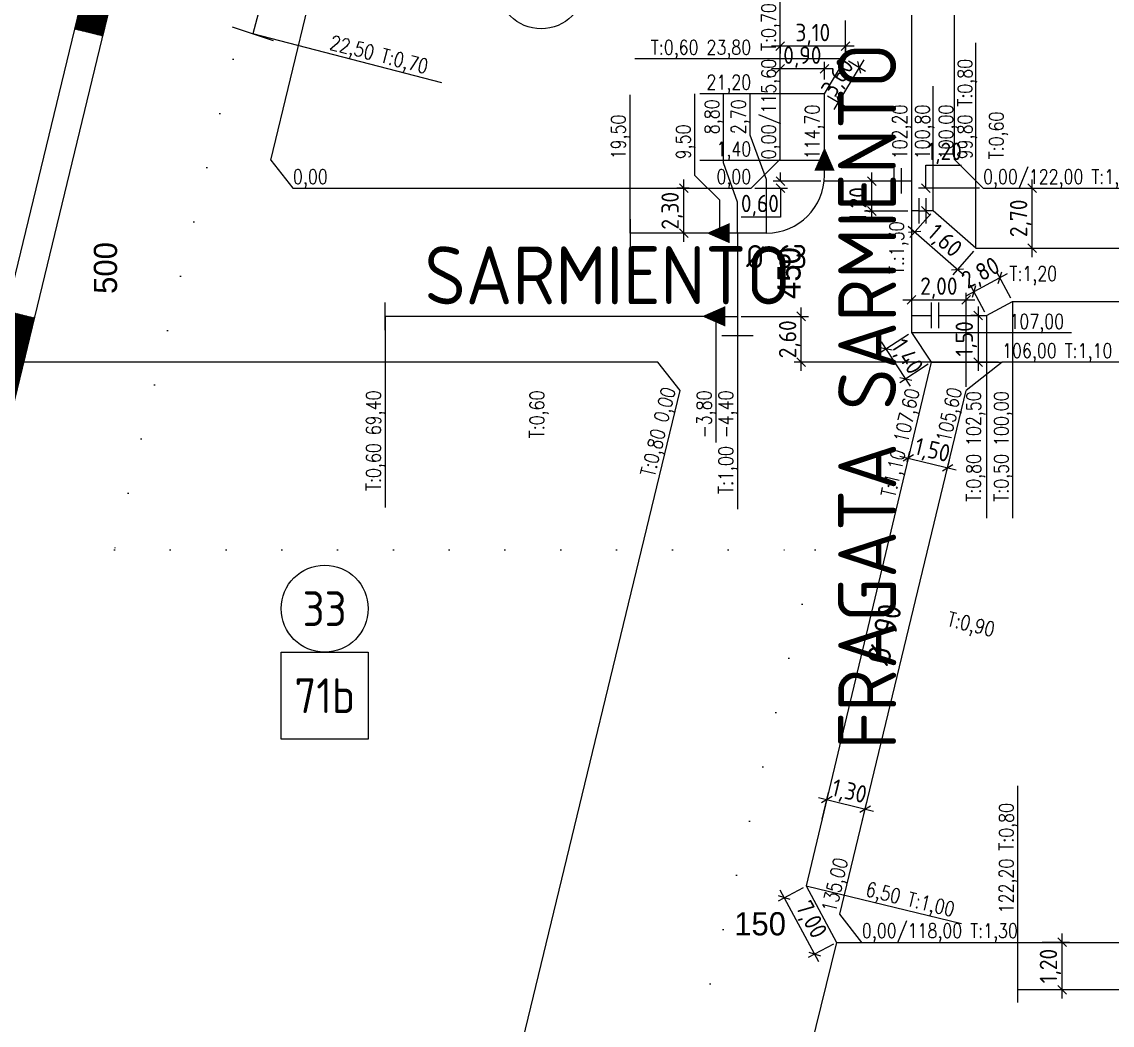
# Model space of a CAD drawing. Extents: x -48 to 13651, y -112 to 3468.
# Drawn here: x 2131.4 to 2319.5, y 1224.9 to 1397.8 of the extents above; entities that cross this region are included whole.
import ezdxf
from ezdxf.enums import TextEntityAlignment as Align

# ---------------------------------------------------------------- set-up
doc = ezdxf.new("R2010")
doc.units = 0
doc.header["$LTSCALE"] = 6
doc.header["$MEASUREMENT"] = 0
doc.linetypes.add('DOT2', pattern=[3.175, 0, -3.175])
doc.layers.get('0').update_dxf_attribs({"linetype": 'CONTINUOUS'})
doc.layers.get('DEFPOINTS').update_dxf_attribs({"linetype": 'CONTINUOUS'})
for name, color, linetype in [('50', 41, 'CONTINUOUS'), ('63', 171, 'CONTINUOUS'), ('90', 11, 'CONTINUOUS'), ('A50', 40, 'CONTINUOUS'), ('CAS', 7, 'CONTINUOUS'), ('COTA', 2, 'CONTINUOUS'), ('MANZANAS', 7, 'CONTINUOUS'), ('NUMCASA', 12, 'CONTINUOUS'), ('NUMERO-CROQUIS', 13, 'CONTINUOUS'), ('NUMERO-MANZANA', 4, 'CONTINUOUS'), ('PROGRESIVA', 60, 'CONTINUOUS'), ('RADIO', 4, 'DOT2'), ('REDUCCIONES', 13, 'CONTINUOUS'), ('TXTDIAMETRO', 7, 'CONTINUOUS')]:
    doc.layers.add(name, color=color, linetype=linetype)
doc.layers.add('ATENCION', color=7, linetype='CONTINUOUS', plot=False)
doc.styles.add('ABADIMTCONDE', font='isocp.shx')
doc.styles.add('GEOSLAB703LTBT', font='isocp.shx', dxfattribs={"width": 0.9, "height": 8})
doc.styles.add('GOTHICE', font='GOTHICE.shx', dxfattribs={"height": 0.6})
doc.styles.add('ROMANS', font='romans.shx', dxfattribs={"width": 0.8, "height": 2.5})
doc.dimstyles.new('COTA02', dxfattribs={"dimtxt": 3, "dimasz": 1.5, "dimexe": 1.25, "dimexo": 0.625, "dimgap": 0.3, "dimtad": 1, "dimtoh": 1, "dimdsep": 46, "dimlunit": 6, "dimtxsty": 'ABADIMTCONDE', "dimblk1": 'OBLIQUE', "dimblk2": 'OBLIQUE', "dimsah": 1, "dimcen": 2.5, "dimdle": 1.5, "dimclrd": 60, "dimclre": 60, "dimclrt": 256, "dimadec": 0, "dimazin": 0, "dimtfac": 1, "dimtix": 1, "dimtofl": 0, "dimtmove": 0, "dimatfit": 0, "dimldrblk": 'OBLIQUE', "dimfxl": 1, "dimtolj": 1, "dimtzin": 0, "dimarcsym": 0})

# ---------------------------------------------------------------- blocks, each defined once
blk = doc.blocks.new('_OBLIQUE')
at = {"color": 0, "linetype": 'ByBlock'}
blk.add_line((-0.5, -0.5), (0.5, 0.5), dxfattribs=at)
blk = doc.blocks.new('*D11')
at = {"layer": 'COTA', "color": 60, "lineweight": -2, "transparency": 16777216}
for p, q in [((2305.73, 1357.3), (2305.73, 1370.65)), ((2305.33, 1369.15), (2306.98, 1369.15)), ((2305.33, 1358.8), (2306.98, 1358.8))]:
    blk.add_line(p, q, dxfattribs=at)
at = {"layer": 'DEFPOINTS', "color": 0, "transparency": 16777216}
for p in [(2304.7, 1369.15), (2305.73, 1369.15), (2304.7, 1358.8)]:
    blk.add_point(p, dxfattribs=at)
at = {"layer": 'COTA', "color": 60, "lineweight": -2, "transparency": 16777216, "xscale": 1.5, "yscale": 1.5, "zscale": 1.5}
for p, rotation in [((2305.73, 1369.15), 90), ((2305.73, 1358.8), 270)]:
    blk.add_blockref('_OBLIQUE', p, dxfattribs=dict(at, rotation=rotation))
at = {"layer": 'COTA', "transparency": 16777216, "insert": (2303.71, 1363.97), "char_height": 3, "attachment_point": 5, "rotation": 90, "style": 'ABADIMTCONDE'}
blk.add_mtext('\\A1;2,70', dxfattribs=at)
blk = doc.blocks.new('*D52')
at = {"layer": 'COTA', "color": 60, "lineweight": -2, "transparency": 16777216}
for p, q in [((2288.2, 1364.76), (2284.63, 1360.67)), ((2284.32, 1362.59), (2293.95, 1354.18)), ((2295.58, 1358.33), (2292, 1354.23))]:
    blk.add_line(p, q, dxfattribs=at)
at = {"layer": 'DEFPOINTS', "color": 0, "transparency": 16777216}
for p in [(2288.61, 1365.23), (2295.99, 1358.8), (2292.82, 1355.17)]:
    blk.add_point(p, dxfattribs=at)
at = {"layer": 'COTA', "color": 60, "lineweight": -2, "transparency": 16777216, "xscale": 1.5, "yscale": 1.5, "zscale": 1.5}
for p, rotation in [((2285.45, 1361.61), 138.8753028680796), ((2292.82, 1355.17), 318.8753028680795)]:
    blk.add_blockref('_OBLIQUE', p, dxfattribs=dict(at, rotation=rotation))
at = {"layer": 'COTA', "transparency": 16777216, "insert": (2290.47, 1359.91), "char_height": 3, "attachment_point": 5, "rotation": 318.8753, "style": 'ABADIMTCONDE'}
blk.add_mtext('\\A1;1,60', dxfattribs=at)
blk = doc.blocks.new('*D73')
at = {"layer": 'COTA', "color": 60, "lineweight": -2, "transparency": 16777216}
for p, q in [((2284.36, 1343.95), (2279.49, 1340.76)), ((2284.74, 1335.04), (2279.72, 1342.7)), ((2287.74, 1338.8), (2282.87, 1335.61))]:
    blk.add_line(p, q, dxfattribs=at)
at = {"layer": 'DEFPOINTS', "color": 0, "transparency": 16777216}
for p in [(2284.88, 1344.29), (2280.54, 1341.44), (2288.26, 1339.15)]:
    blk.add_point(p, dxfattribs=at)
at = {"layer": 'COTA', "color": 60, "lineweight": -2, "transparency": 16777216, "xscale": 1.5, "yscale": 1.5, "zscale": 1.5}
for p, rotation in [((2280.54, 1341.44), 123.2601615453468), ((2283.91, 1336.3), 303.2601615453468)]:
    blk.add_blockref('_OBLIQUE', p, dxfattribs=dict(at, rotation=rotation))
at = {"layer": 'COTA', "transparency": 16777216, "insert": (2283.92, 1339.98), "char_height": 3, "attachment_point": 5, "rotation": 303.2602, "style": 'ABADIMTCONDE'}
blk.add_mtext('\\A1;1,40', dxfattribs=at)
blk = doc.blocks.new('*D74')
at = {"layer": 'COTA', "color": 60, "lineweight": -2, "transparency": 16777216}
for p, q in [((2266.18, 1248.57), (2261.86, 1246.24)), ((2268.9, 1235.8), (2262.25, 1248.16)), ((2271.41, 1238.85), (2267.09, 1236.53))]:
    blk.add_line(p, q, dxfattribs=at)
at = {"layer": 'DEFPOINTS', "color": 0, "transparency": 16777216}
for p in [(2266.73, 1248.86), (2262.96, 1246.83), (2271.96, 1239.15)]:
    blk.add_point(p, dxfattribs=at)
at = {"layer": 'COTA', "color": 60, "lineweight": -2, "transparency": 16777216, "xscale": 1.5, "yscale": 1.5, "zscale": 1.5}
for p, rotation in [((2262.96, 1246.83), 118.2728996051472), ((2268.19, 1237.12), 298.2728996051472)]:
    blk.add_blockref('_OBLIQUE', p, dxfattribs=dict(at, rotation=rotation))
at = {"layer": 'COTA', "transparency": 16777216, "insert": (2267.36, 1242.94), "char_height": 3, "attachment_point": 5, "rotation": 298.2729, "style": 'ABADIMTCONDE'}
blk.add_mtext('\\A1;7,00', dxfattribs=at)
blk = doc.blocks.new('*D76')
at = {"layer": 'COTA', "color": 60, "lineweight": -2, "transparency": 16777216}
for p, q in [((2310.88, 1229.46), (2310.88, 1240.65)), ((2307.43, 1239.15), (2312.13, 1239.15)), ((2313.69, 1230.96), (2309.63, 1230.96))]:
    blk.add_line(p, q, dxfattribs=at)
at = {"layer": 'DEFPOINTS', "color": 0, "transparency": 16777216}
for p in [(2306.8, 1239.15), (2310.88, 1239.15), (2314.32, 1230.96)]:
    blk.add_point(p, dxfattribs=at)
at = {"layer": 'COTA', "color": 60, "lineweight": -2, "transparency": 16777216, "xscale": 1.5, "yscale": 1.5, "zscale": 1.5}
for p, rotation in [((2310.88, 1239.15), 90), ((2310.88, 1230.96), 270)]:
    blk.add_blockref('_OBLIQUE', p, dxfattribs=dict(at, rotation=rotation))
at = {"layer": 'COTA', "transparency": 16777216, "insert": (2308.86, 1235.05), "char_height": 3, "attachment_point": 5, "rotation": 90, "style": 'ABADIMTCONDE'}
blk.add_mtext('\\A1;1,20', dxfattribs=at)
blk = doc.blocks.new('*D78')
at = {"layer": 'COTA', "color": 60, "lineweight": -2, "transparency": 16777216}
for p, q in [((2294.34, 1334.91), (2294.34, 1351.15)), ((2283.38, 1349.9), (2295.84, 1349.9)), ((2284.88, 1349.44), (2284.88, 1348.65))]:
    blk.add_line(p, q, dxfattribs=at)
at = {"layer": 'DEFPOINTS', "color": 0, "transparency": 16777216}
for p in [(2284.88, 1350.06), (2294.34, 1349.9), (2294.34, 1334.29)]:
    blk.add_point(p, dxfattribs=at)
at = {"layer": 'COTA', "color": 60, "lineweight": -2, "transparency": 16777216, "xscale": 1.5, "yscale": 1.5, "zscale": 1.5, "rotation": 180}
blk.add_blockref('_OBLIQUE', (2284.88, 1349.9), dxfattribs=at)
at = {"layer": 'COTA', "color": 60, "lineweight": -2, "transparency": 16777216, "xscale": 1.5, "yscale": 1.5, "zscale": 1.5}
blk.add_blockref('_OBLIQUE', (2294.34, 1349.9), dxfattribs=at)
at = {"layer": 'COTA', "transparency": 16777216, "insert": (2289.61, 1351.93), "char_height": 3, "attachment_point": 5, "style": 'ABADIMTCONDE'}
blk.add_mtext('\\A1;2,00', dxfattribs=at)
blk = doc.blocks.new('*D89')
at = {"layer": 'COTA', "color": 60, "lineweight": -2, "transparency": 16777216}
for p, q in [((2282.87, 1322.99), (2292.58, 1320.63)), ((2284.17, 1322), (2284.62, 1323.85)), ((2290.97, 1320.36), (2291.42, 1322.2))]:
    blk.add_line(p, q, dxfattribs=at)
at = {"layer": 'DEFPOINTS', "color": 0, "transparency": 16777216}
for p in [(2284.03, 1321.4), (2291.13, 1320.99), (2290.83, 1319.75)]:
    blk.add_point(p, dxfattribs=at)
at = {"layer": 'COTA', "color": 60, "lineweight": -2, "transparency": 16777216, "xscale": 1.5, "yscale": 1.5, "zscale": 1.5}
for p, rotation in [((2284.33, 1322.63), 166.3952946753062), ((2291.13, 1320.99), 346.3952946753063)]:
    blk.add_blockref('_OBLIQUE', p, dxfattribs=dict(at, rotation=rotation))
at = {"layer": 'COTA', "transparency": 16777216, "insert": (2288.43, 1323.72), "char_height": 3, "attachment_point": 5, "rotation": 346.3953, "style": 'ABADIMTCONDE'}
blk.add_mtext('\\A1;1,50', dxfattribs=at)
blk = doc.blocks.new('*D91')
at = {"layer": 'COTA', "color": 60, "lineweight": -2, "transparency": 16777216}
for p, q in [((2269.48, 1260.37), (2270.59, 1264.95)), ((2268.84, 1264.09), (2278.35, 1261.78)), ((2276.07, 1258.77), (2277.18, 1263.35))]:
    blk.add_line(p, q, dxfattribs=at)
at = {"layer": 'DEFPOINTS', "color": 0, "transparency": 16777216}
for p in [(2276.89, 1262.14), (2269.33, 1259.76), (2275.93, 1258.17)]:
    blk.add_point(p, dxfattribs=at)
at = {"layer": 'COTA', "color": 60, "lineweight": -2, "transparency": 16777216, "xscale": 1.5, "yscale": 1.5, "zscale": 1.5}
for p, rotation in [((2270.29, 1263.73), 166.3978092731938), ((2276.89, 1262.14), 346.3978092731938)]:
    blk.add_blockref('_OBLIQUE', p, dxfattribs=dict(at, rotation=rotation))
at = {"layer": 'COTA', "transparency": 16777216, "insert": (2274.1, 1264.9), "char_height": 3, "attachment_point": 5, "rotation": 346.3978, "style": 'ABADIMTCONDE'}
blk.add_mtext('\\A1;1,30', dxfattribs=at)
blk = doc.blocks.new('*D98')
at = {"layer": 'COTA', "color": 60, "lineweight": -2, "transparency": 16777216}
for p, q in [((2296.37, 1348.74), (2296.37, 1337.65)), ((2295.91, 1347.24), (2295.12, 1347.24)), ((2299.89, 1339.15), (2295.12, 1339.15))]:
    blk.add_line(p, q, dxfattribs=at)
at = {"layer": 'DEFPOINTS', "color": 0, "transparency": 16777216}
for p in [(2296.53, 1347.24), (2296.37, 1339.15), (2300.52, 1339.15)]:
    blk.add_point(p, dxfattribs=at)
at = {"layer": 'COTA', "color": 60, "lineweight": -2, "transparency": 16777216, "xscale": 1.5, "yscale": 1.5, "zscale": 1.5}
for p, rotation in [((2296.37, 1347.24), 90), ((2296.37, 1339.15), 270)]:
    blk.add_blockref('_OBLIQUE', p, dxfattribs=dict(at, rotation=rotation))
at = {"layer": 'COTA', "transparency": 16777216, "insert": (2294.34, 1343.19), "char_height": 3, "attachment_point": 5, "rotation": 90, "style": 'ABADIMTCONDE'}
blk.add_mtext('\\A1;1,50', dxfattribs=at)
blk = doc.blocks.new('*D99')
at = {"layer": 'COTA', "color": 60, "lineweight": -2, "transparency": 16777216}
for p, q in [((2294.33, 1350.62), (2301.46, 1354.43)), ((2302.02, 1350.19), (2299.55, 1354.82)), ((2297.54, 1347.79), (2295.06, 1352.43))]:
    blk.add_line(p, q, dxfattribs=at)
at = {"layer": 'DEFPOINTS', "color": 0, "transparency": 16777216}
for p in [(2300.14, 1353.72), (2302.32, 1349.64), (2297.83, 1347.24)]:
    blk.add_point(p, dxfattribs=at)
at = {"layer": 'COTA', "color": 60, "lineweight": -2, "transparency": 16777216, "xscale": 1.5, "yscale": 1.5, "zscale": 1.5}
for p, rotation in [((2300.14, 1353.72), 28.09378084901446), ((2295.65, 1351.33), 208.0937808490145)]:
    blk.add_blockref('_OBLIQUE', p, dxfattribs=dict(at, rotation=rotation))
at = {"layer": 'COTA', "transparency": 16777216, "insert": (2296.94, 1354.31), "char_height": 3, "attachment_point": 5, "rotation": 28.0938, "style": 'ABADIMTCONDE'}
blk.add_mtext('\\A1;2,80', dxfattribs=at)
blk = doc.blocks.new('*D144')
at = {"layer": 'COTA', "color": 60, "lineweight": -2, "transparency": 16777216}
for p, q in [((2262.23, 1387.93), (2262.23, 1390.97)), ((2269.88, 1387.93), (2269.88, 1390.97)), ((2271.38, 1389.72), (2260.73, 1389.72))]:
    blk.add_line(p, q, dxfattribs=at)
at = {"layer": 'DEFPOINTS', "color": 0, "transparency": 16777216}
for p in [(2262.23, 1389.72), (2262.23, 1387.3), (2269.88, 1387.3)]:
    blk.add_point(p, dxfattribs=at)
at = {"layer": 'COTA', "color": 60, "lineweight": -2, "transparency": 16777216, "xscale": 1.5, "yscale": 1.5, "zscale": 1.5, "rotation": 180}
blk.add_blockref('_OBLIQUE', (2262.23, 1389.72), dxfattribs=at)
at = {"layer": 'COTA', "color": 60, "lineweight": -2, "transparency": 16777216, "xscale": 1.5, "yscale": 1.5, "zscale": 1.5}
blk.add_blockref('_OBLIQUE', (2269.88, 1389.72), dxfattribs=at)
at = {"layer": 'COTA', "transparency": 16777216, "insert": (2266.06, 1391.75), "char_height": 3, "attachment_point": 5, "style": 'ABADIMTCONDE'}
blk.add_mtext('\\A1;0,90', dxfattribs=at)
blk = doc.blocks.new('*D145')
at = {"layer": 'COTA', "color": 60, "lineweight": -2, "transparency": 16777216}
for p, q in [((2274.99, 1393.63), (2260.73, 1393.63)), ((2262.23, 1393.63), (2262.23, 1392.38)), ((2273.49, 1393.63), (2273.49, 1392.38))]:
    blk.add_line(p, q, dxfattribs=at)
at = {"layer": 'DEFPOINTS', "color": 0, "transparency": 16777216}
for p in [(2262.23, 1394.25), (2273.49, 1394.25), (2262.23, 1393.63)]:
    blk.add_point(p, dxfattribs=at)
at = {"layer": 'COTA', "color": 60, "lineweight": -2, "transparency": 16777216, "xscale": 1.5, "yscale": 1.5, "zscale": 1.5, "rotation": 180}
blk.add_blockref('_OBLIQUE', (2262.23, 1393.63), dxfattribs=at)
at = {"layer": 'COTA', "color": 60, "lineweight": -2, "transparency": 16777216, "xscale": 1.5, "yscale": 1.5, "zscale": 1.5}
blk.add_blockref('_OBLIQUE', (2273.49, 1393.63), dxfattribs=at)
at = {"layer": 'COTA', "transparency": 16777216, "insert": (2267.86, 1395.65), "char_height": 3, "attachment_point": 5, "style": 'ABADIMTCONDE'}
blk.add_mtext('\\A1;3,10', dxfattribs=at)
blk = doc.blocks.new('*D150')
at = {"layer": 'COTA', "color": 60, "lineweight": -2, "transparency": 16777216}
for p, q in [((2276.66, 1391.28), (2271.51, 1382.71)), ((2274.02, 1391.12), (2276.96, 1389.35)), ((2270.42, 1385.11), (2273.35, 1383.35))]:
    blk.add_line(p, q, dxfattribs=at)
at = {"layer": 'DEFPOINTS', "color": 0, "transparency": 16777216}
for p in [(2273.49, 1391.44), (2269.88, 1385.44), (2272.28, 1383.99)]:
    blk.add_point(p, dxfattribs=at)
at = {"layer": 'COTA', "color": 60, "lineweight": -2, "transparency": 16777216, "xscale": 1.5, "yscale": 1.5, "zscale": 1.5}
for p, rotation in [((2275.89, 1390), 58.9964945644621), ((2272.28, 1383.99), 238.9964945644621)]:
    blk.add_blockref('_OBLIQUE', p, dxfattribs=dict(at, rotation=rotation))
at = {"layer": 'COTA', "transparency": 16777216, "insert": (2272.39, 1388.11), "char_height": 3, "attachment_point": 5, "rotation": 58.9965, "style": 'ABADIMTCONDE'}
blk.add_mtext('\\A1;3,60', dxfattribs=at)
blk = doc.blocks.new('*D151')
at = {"layer": 'COTA', "color": 60, "lineweight": -2, "transparency": 16777216}
for p, q in [((2245.63, 1359.91), (2245.63, 1370.65)), ((2246.53, 1369.15), (2244.38, 1369.15)), ((2246.53, 1361.41), (2244.38, 1361.41))]:
    blk.add_line(p, q, dxfattribs=at)
at = {"layer": 'DEFPOINTS', "color": 0, "transparency": 16777216}
for p in [(2245.63, 1369.15), (2247.16, 1369.15), (2247.16, 1361.41)]:
    blk.add_point(p, dxfattribs=at)
at = {"layer": 'COTA', "color": 60, "lineweight": -2, "transparency": 16777216, "xscale": 1.5, "yscale": 1.5, "zscale": 1.5}
for p, rotation in [((2245.63, 1369.15), 90), ((2245.63, 1361.41), 270)]:
    blk.add_blockref('_OBLIQUE', p, dxfattribs=dict(at, rotation=rotation))
at = {"layer": 'COTA', "transparency": 16777216, "insert": (2243.6, 1365.27), "char_height": 3, "attachment_point": 5, "rotation": 90, "style": 'ABADIMTCONDE'}
blk.add_mtext('\\A1;2,30', dxfattribs=at)
blk = doc.blocks.new('*D1058')
at = {"layer": 'COTA', "color": 60, "lineweight": -2, "transparency": 16777216}
for p, q in [((2287.37, 1369.15), (2287.37, 1373.15)), ((2287.37, 1373.15), (2293.52, 1373.15)), ((2296.61, 1369.15), (2286.12, 1369.15)), ((2287.38, 1365.23), (2286.12, 1365.23)), ((2287.37, 1365.23), (2287.37, 1363.73))]:
    blk.add_line(p, q, dxfattribs=at)
at = {"layer": 'DEFPOINTS', "color": 0, "transparency": 16777216}
for p in [(2297.23, 1369.15), (2287.37, 1365.23), (2288, 1365.23)]:
    blk.add_point(p, dxfattribs=at)
at = {"layer": 'COTA', "color": 60, "lineweight": -2, "transparency": 16777216, "xscale": 1.5, "yscale": 1.5, "zscale": 1.5}
for p, rotation in [((2287.37, 1369.15), 270), ((2287.37, 1365.23), 90)]:
    blk.add_blockref('_OBLIQUE', p, dxfattribs=dict(at, rotation=rotation))
at = {"layer": 'COTA', "transparency": 16777216, "insert": (2290.6, 1375.17), "char_height": 3, "attachment_point": 5, "style": 'ABADIMTCONDE'}
blk.add_mtext('\\A1;1,20', dxfattribs=at)
blk = doc.blocks.new('*D1060')
at = {"layer": 'COTA', "color": 60, "lineweight": -2, "transparency": 16777216}
for p, q in [((2278.02, 1363.73), (2278.02, 1371.87)), ((2284.26, 1370.37), (2276.77, 1370.37)), ((2284.26, 1365.23), (2276.77, 1365.23))]:
    blk.add_line(p, q, dxfattribs=at)
at = {"layer": 'DEFPOINTS', "color": 0, "transparency": 16777216}
for p in [(2278.02, 1370.37), (2284.88, 1370.37), (2284.88, 1365.23)]:
    blk.add_point(p, dxfattribs=at)
at = {"layer": 'COTA', "color": 60, "lineweight": -2, "transparency": 16777216, "xscale": 1.5, "yscale": 1.5, "zscale": 1.5}
for p, rotation in [((2278.02, 1370.37), 90), ((2278.02, 1365.23), 270)]:
    blk.add_blockref('_OBLIQUE', p, dxfattribs=dict(at, rotation=rotation))
at = {"layer": 'COTA', "transparency": 16777216, "insert": (2275.99, 1366.38), "char_height": 3, "attachment_point": 5, "rotation": 90, "style": 'ABADIMTCONDE'}
blk.add_mtext('\\A1;1,20', dxfattribs=at)
blk = doc.blocks.new('*D1061')
at = {"layer": 'COTA', "color": 60, "lineweight": -2, "transparency": 16777216}
for p, q in [((2262.27, 1370.37), (2262.27, 1371.87)), ((2269.26, 1370.37), (2261.02, 1370.37)), ((2257.86, 1369.15), (2263.52, 1369.15)), ((2262.27, 1369.15), (2262.27, 1364.16)), ((2262.27, 1364.16), (2255.51, 1364.16))]:
    blk.add_line(p, q, dxfattribs=at)
at = {"layer": 'DEFPOINTS', "color": 0, "transparency": 16777216}
for p in [(2269.88, 1370.37), (2257.23, 1369.15), (2262.27, 1369.15)]:
    blk.add_point(p, dxfattribs=at)
at = {"layer": 'COTA', "color": 60, "lineweight": -2, "transparency": 16777216, "xscale": 1.5, "yscale": 1.5, "zscale": 1.5}
for p, rotation in [((2262.27, 1370.37), 270), ((2262.27, 1369.15), 90)]:
    blk.add_blockref('_OBLIQUE', p, dxfattribs=dict(at, rotation=rotation))
at = {"layer": 'COTA', "transparency": 16777216, "insert": (2258.74, 1366.18), "char_height": 3, "attachment_point": 5, "style": 'ABADIMTCONDE'}
blk.add_mtext('\\A1;0,60', dxfattribs=at)
blk = doc.blocks.new('*D1068')
at = {"layer": 'DEFPOINTS', "color": 0, "transparency": 16777216}
for p in [(2254.85, 1347.07), (2265.88, 1347.07), (2300.52, 1339.15)]:
    blk.add_point(p, dxfattribs=at)
at = {"layer": 'PROGRESIVA', "color": 60, "lineweight": -2, "transparency": 16777216}
for p, q in [((2255.48, 1347.07), (2267.13, 1347.07)), ((2265.88, 1337.65), (2265.88, 1348.57)), ((2299.89, 1339.15), (2264.63, 1339.15))]:
    blk.add_line(p, q, dxfattribs=at)
at = {"layer": 'PROGRESIVA', "color": 60, "lineweight": -2, "transparency": 16777216, "xscale": 1.5, "yscale": 1.5, "zscale": 1.5}
for p, rotation in [((2265.88, 1347.07), 90), ((2265.88, 1339.15), 270)]:
    blk.add_blockref('_OBLIQUE', p, dxfattribs=dict(at, rotation=rotation))
at = {"layer": 'PROGRESIVA', "transparency": 16777216, "insert": (2263.86, 1343.11), "char_height": 3, "attachment_point": 5, "rotation": 90, "style": 'ABADIMTCONDE'}
blk.add_mtext('\\A1;2,60', dxfattribs=at)
blk = doc.blocks.new('D63')
at = {"layer": 'TXTDIAMETRO', "color": 7, "ltscale": 0.1, "style": 'ABADIMTCONDE'}
blk.add_text('Ø 63', height=4, dxfattribs=at).set_placement((0, 0), align=Align.MIDDLE)
blk = doc.blocks.new('Ø90')
at = {"layer": 'TXTDIAMETRO', "color": 7, "ltscale": 0.1, "style": 'ABADIMTCONDE'}
blk.add_text('Ø 90', height=4, dxfattribs=at).set_placement((0, 0), align=Align.MIDDLE)

msp = doc.modelspace()

# ---------------------------------------------------------------- hatches: boundary and pattern name
at = {"layer": 'MANZANAS', "ltscale": 0.1}
h = msp.add_hatch(dxfattribs=at)
h.set_pattern_fill('ANSI37', color=256, style=0)
h.paths.add_polyline_path([(2157.187, 1443.987), (2152.328, 1445.166), (2140.54, 1396.575), (2145.399, 1395.396)])
h.paths.add_polyline_path([(2133.61, 1346.806), (2128.751, 1347.985), (2116.963, 1299.394), (2121.822, 1298.215)])

# ---------------------------------------------------------------- linework, layer by layer
at = {"layer": '50', "ltscale": 0.1}
for p, q in [((2251.806, 1361.414), (2236.328, 1361.414)), ((2297.833, 1347.242), (2302.318, 1349.637)), ((2302.318, 1349.637), (2392.234, 1349.637)), ((2251.116, 1347.07), (2194.077, 1347.07)), ((2285.003, 1347.226), (2288.292, 1347.226)), ((2289.539, 1347.242), (2297.833, 1347.242)), ((2374.445, 1230.958), (2303.262, 1230.958))]:
    msp.add_line(p, q, dxfattribs=at)
at = {"layer": '63', "ltscale": 0.1}
for p, q in [((2269.88, 1371.414), (2269.88, 1373.925)), ((2281.919, 1370.368), (2269.88, 1370.368)), ((2284.908, 1370.368), (2283.163, 1370.368)), ((2286.133, 1365.234), (2284.883, 1365.234)), ((2288.615, 1365.234), (2287.388, 1365.234)), ((2295.988, 1358.796), (2288.615, 1365.234)), ((2259.88, 1361.414), (2251.806, 1361.414)), ((2254.853, 1361.473), (2254.853, 1343.769)), ((2295.988, 1358.796), (2422.227, 1358.796)), ((2251.116, 1347.07), (2254.853, 1347.07))]:
    msp.add_line(p, q, dxfattribs=at)
msp.add_arc((2259.88, 1371.414), 10, 270, 0, dxfattribs=at)
at = {"layer": '90', "ltscale": 0.1}
for p, q in [((2284.883, 1458.626), (2284.883, 1344.291)), ((2284.883, 1344.291), (2288.258, 1339.145)), ((2288.258, 1339.145), (2266.734, 1248.862)), ((2266.734, 1248.862), (2271.959, 1239.145)), ((2271.959, 1239.145), (2267.476, 1220.907))]:
    msp.add_line(p, q, dxfattribs=at)
at = {"layer": 'A50', "ltscale": 0.1}
for p, q in [((2189.361, 1466.013), (2171.287, 1395.749)), ((2273.487, 1391.438), (2273.487, 1398.083)), ((2269.88, 1385.436), (2273.487, 1391.438)), ((2269.88, 1373.925), (2269.88, 1385.436))]:
    msp.add_line(p, q, dxfattribs=at)
at = {"layer": 'CAS', "ltscale": 0.1}
for p, q in [((2174.837, 1394.567), (2167.736, 1396.931)), ((2236.328, 1363.815), (2236.328, 1359.013)), ((2194.077, 1344.669), (2194.077, 1349.47)), ((2252.148, 1343.769), (2257.558, 1343.769)), ((2303.262, 1228.755), (2303.262, 1233.162))]:
    msp.add_line(p, q, dxfattribs=at)
at = {"layer": 'MANZANAS', "ltscale": 0.1}
msp.add_line((1783.46, -75.287), (2599.685, 3289.145), dxfattribs=at)
at = {"layer": 'MANZANAS'}
for p, q in [((1788.605, -75.287), (2604.83, 3289.145)), ((2174.365, 1374.004), (2196.268, 1464.286)), ((2262.234, 1374.145), (2262.234, 1464.145)), ((2292.234, 1464.145), (2292.234, 1374.145)), ((2174.365, 1374.004), (2178.186, 1369.145)), ((2262.234, 1374.145), (2257.234, 1369.145)), ((2292.234, 1374.145), (2297.234, 1369.145)), ((2178.186, 1369.145), (2257.234, 1369.145)), ((2297.234, 1369.145), (2387.234, 1369.145)), ((2241.134, 1339.145), (2131.752, 1339.145)), ((2244.958, 1334.286), (2241.134, 1339.145)), ((2300.518, 1339.145), (2294.343, 1334.286)), ((2387.234, 1339.145), (2300.518, 1339.145)), ((1982.858, 250.894), (2244.958, 1334.286)), ((2272.502, 1244.005), (2294.343, 1334.286)), ((2276.326, 1239.145), (2272.502, 1244.005)), ((2276.326, 1239.145), (2387.234, 1239.145))]:
    msp.add_line(p, q, dxfattribs=at)
at = {"layer": 'NUMERO-CROQUIS'}
for centre in [(2220.993, 1404.145), (2183.656, 1296.678)]:
    msp.add_circle(centre, 7.5, dxfattribs=at)
at = {"layer": 'NUMERO-MANZANA'}
msp.add_lwpolyline([(2176.156, 1289.178), (2191.156, 1289.178), (2191.156, 1274.178), (2176.156, 1274.178)], close=True, dxfattribs=at)
at = {"layer": 'PROGRESIVA'}
for p, q in [((2203.874, 1387.324), (2171.233, 1395.767)), ((2295.988, 1358.796), (2295.988, 1394.227)), ((2273.487, 1391.438), (2237.177, 1391.438)), ((2288.615, 1365.234), (2288.615, 1386.759)), ((2236.328, 1361.414), (2236.328, 1385.267)), ((2247.534, 1371.353), (2247.534, 1385.436)), ((2269.88, 1385.436), (2248.383, 1385.436)), ((2252.458, 1373.559), (2252.458, 1385.436)), ((2257.042, 1378.31), (2257.042, 1385.436)), ((2259.88, 1370.674), (2257.042, 1378.31)), ((2269.88, 1373.925), (2248.383, 1373.925)), ((2254.853, 1366.772), (2252.458, 1373.559)), ((2251.806, 1367.111), (2247.534, 1371.353)), ((2259.88, 1361.414), (2259.88, 1370.674)), ((2251.806, 1361.414), (2251.806, 1367.111)), ((2254.853, 1361.473), (2254.853, 1366.772)), ((2302.318, 1349.637), (2302.318, 1312.249)), ((2194.077, 1347.07), (2194.077, 1314.116)), ((2251.116, 1347.07), (2251.116, 1325.316)), ((2297.833, 1347.242), (2297.833, 1312.249)), ((2254.853, 1343.769), (2254.853, 1313.813)), ((2284.883, 1344.291), (2312.503, 1344.291)), ((2288.258, 1339.145), (2300.518, 1339.145)), ((2303.262, 1230.958), (2303.262, 1266.144)), ((2266.734, 1248.862), (2293.538, 1242.377)), ((2271.959, 1239.145), (2276.326, 1239.145))]:
    msp.add_line(p, q, dxfattribs=at)
at = {"layer": 'RADIO', "color": 4, "ltscale": 0.5}
for p, q in [((2190.468, 1484.969), (2147.385, 1306.827)), ((2268.288, 1306.827), (2008.875, 236.751)), ((2147.385, 1306.827), (2268.288, 1306.827))]:
    msp.add_line(p, q, dxfattribs=at)
at = {"layer": 'REDUCCIONES', "ltscale": 0.1}
for p, q in [((2281.915, 1368.235), (2281.915, 1372.609)), ((2283.163, 1368.235), (2283.163, 1372.609)), ((2286.133, 1367.431), (2286.133, 1363.056)), ((2287.381, 1367.431), (2287.381, 1363.056)), ((2288.292, 1349.429), (2288.292, 1345.055)), ((2289.539, 1349.429), (2289.539, 1345.055))]:
    msp.add_line(p, q, dxfattribs=at)
at = {"layer": 'REDUCCIONES', "color": 13}
for points in [[(2269.88, 1376.181, 0, 3.5, 0), (2269.88, 1372.181, 3.5, 3.5, 0)], [(2249.544, 1361.414, 0, 3.5, 0), (2253.544, 1361.414, 3.5, 3.5, 0)], [(2248.749, 1347.07, 0, 3.5, 0), (2252.749, 1347.07, 3.5, 3.5, 0)]]:
    msp.add_lwpolyline(points, format="xyseb", dxfattribs=at)

# ---------------------------------------------------------------- block references
at = {"layer": 'COTA', "rotation": 77.29124438933651}
msp.add_blockref('Ø90', (2280.166, 1292.276), dxfattribs=at)
at = {"layer": 'TXTDIAMETRO'}
msp.add_blockref('D63', (2261.629, 1357.363), dxfattribs=at)

# ---------------------------------------------------------------- texts
at = {"layer": 'ATENCION', "style": 'GEOSLAB703LTBT'}
msp.add_text('FRAGATA SARMIENTO', height=10, rotation=90, dxfattribs=at).set_placement((2277.234, 1272.415), align=Align.MIDDLE_LEFT)
msp.add_text('SARMIENTO', height=10, dxfattribs=at).set_placement((2200.887, 1354.145), align=Align.MIDDLE_LEFT)
at = {"layer": 'NUMCASA', "color": 12, "linetype": 'Continuous', "style": 'GOTHICE'}
for s, p in [('500', (2149.029, 1355.407)), ('450', (2266.958, 1354.532))]:
    msp.add_text(s, height=4, rotation=90, dxfattribs=at).set_placement(p, align=Align.BOTTOM_CENTER)
msp.add_text('150', height=4, dxfattribs=at).set_placement((2258.768, 1239.145), align=Align.BOTTOM_CENTER)
at = {"layer": 'NUMERO-CROQUIS', "style": 'GEOSLAB703LTBT'}
msp.add_text('33', height=6, dxfattribs=at).set_placement((2183.656, 1296.678), align=Align.MIDDLE)
at = {"layer": 'NUMERO-MANZANA', "style": 'GEOSLAB703LTBT'}
msp.add_text('71b', height=6, dxfattribs=at).set_placement((2183.656, 1281.678), align=Align.MIDDLE)
at = {"layer": 'PROGRESIVA', "style": 'ROMANS', "width": 0.8}
for s, rotation, p in [('0,00/115,60 T:0,70', 90, (2262.234, 1374.145)), ('22,50 T:0,70', 345.57416, (2184.178, 1392.437)), ('99,80 T:0,80', 90, (2296.13, 1374.145)), ('8,80', 90, (2252.458, 1378.479)), ('2,70', 90, (2257.042, 1378.479)), ('114,70', 90, (2269.764, 1374.145)), ('102,20', 90, (2284.883, 1374.145)), ('100,80', 90, (2288.775, 1374.145)), ('100,00', 90, (2292.838, 1374.145)), ('19,50', 90, (2236.328, 1374.145)), ('T:0,60', 90, (2301.523, 1374.145)), ('9,50', 90, (2247.534, 1374.145)), ('T:0,90', 346.4, (2290.724, 1293.023)), ('122,20 T:0,80', 90, (2303.262, 1244.145)), ('135,00', 76.4, (2272.502, 1244.005)), ('6,50 T:1,00', 346.4, (2276.643, 1246.464))]:
    msp.add_text(s, height=2.5, rotation=rotation, dxfattribs=at).set_placement(p, align=Align.BOTTOM_LEFT)
for s, p in [('T:0,60 23,80', (2257.234, 1391.438)), ('21,20', (2257.234, 1385.436)), ('1,40', (2257.234, 1373.925)), ('0,00', (2257.234, 1369.145))]:
    msp.add_text(s, height=2.5, dxfattribs=at).set_placement(p, align=Align.BOTTOM_RIGHT)
for s, p in [('0,00', (2178.186, 1369.145)), ('0,00/122,00 T:1,30', (2297.234, 1369.145)), ('T:1,20', (2301.781, 1352.446)), ('107,00', (2301.781, 1344.184)), ('106,00 T:1,10', (2300.518, 1339.145)), ('0,00/118,00 T:1,30', (2276.326, 1239.145))]:
    msp.add_text(s, height=2.5, dxfattribs=at).set_placement(p, align=Align.BOTTOM_LEFT)
msp.add_text('T.:1,30', height=2.5, rotation=90, dxfattribs=at).set_placement((2283.569, 1354.355))
for s, rotation, p in [('T:0,60 69,40', 90, (2194.077, 1334.286)), ('T:0,60', 90, (2222.267, 1334.286)), ('T:0,80 0,00', 76.4, (2244.958, 1334.286)), ('-3,80', 90, (2251.116, 1334.286)), ('T:1,00 -4,40', 90, (2254.853, 1334.286)), ('T:1,10 107,60', 77.02385, (2287.056, 1334.104)), ('105,60', 77.50569, (2294.343, 1334.286)), ('T:0,80 102,50', 90, (2297.606, 1334.145)), ('T:0,50 100,00', 90, (2302.386, 1334.145))]:
    msp.add_text(s, height=2.5, rotation=rotation, dxfattribs=at).set_placement(p, align=Align.BOTTOM_RIGHT)

# ---------------------------------------------------------------- dimensions: what is measured, and where the dimension line sits
at = {"layer": 'COTA'}
for base, p1, p2, text, picture, middle in [((2262.234, 1393.628), (2273.487, 1394.253), (2262.234, 1394.253), '3,10', '*D145', (2267.86, 1395.653)), ((2294.343, 1349.904), (2284.883, 1350.064), (2294.343, 1334.286), '2,00', '*D78', (2289.613, 1351.929))]:
    dim = msp.add_linear_dim(base=base, p1=p1, p2=p2, text=text, dimstyle='COTA02', dxfattribs=at)
    dim.commit()
    dim.dimension.update_dxf_attribs({"geometry": picture, "text_midpoint": middle})
dim = msp.add_linear_dim(base=(2262.234, 1389.72), p1=(2269.88, 1387.303), p2=(2262.234, 1387.303), text='0,90', dimstyle='COTA02', dxfattribs=at)
dim.commit()
dim.dimension.update_dxf_attribs({"geometry": '*D144', "text_midpoint": (2266.057, 1389.72), "dimtype": 160})
for base, p1, p2, angle, text, picture, middle, dimtype in [((2272.28, 1383.994), (2273.487, 1391.438), (2269.88, 1385.436), 238.99649, '3,60', '*D150', (2274.13, 1387.072), 161), ((2245.626, 1369.145), (2247.159, 1361.414), (2247.159, 1369.145), 90, '2,30', '*D151', (2245.626, 1365.268), 160), ((2300.138, 1353.721), (2297.833, 1347.242), (2302.318, 1349.637), 28.09378, '2,80', '*D99', (2297.895, 1352.524), 161), ((2296.365, 1339.145), (2296.533, 1347.242), (2300.518, 1339.145), 90, '1,50', '*D98', (2296.365, 1343.186), 160), ((2280.539, 1341.442), (2288.258, 1339.145), (2284.883, 1344.291), 123.26016, '1,40', '*D73', (2282.226, 1338.869), 161), ((2291.126, 1320.987), (2284.027, 1321.397), (2290.827, 1319.752), 346.39529, '1,50', '*D89', (2287.953, 1321.755), 161), ((2276.888, 1262.138), (2269.332, 1259.761), (2275.927, 1258.165), 346.39781, '1,30', '*D91', (2273.626, 1262.927), 161)]:
    dim = msp.add_linear_dim(base=base, p1=p1, p2=p2, angle=angle, text=text, dimstyle='COTA02', dxfattribs=at)
    dim.commit()
    dim.dimension.update_dxf_attribs({"geometry": picture, "text_midpoint": middle, "dimtype": dimtype})
at = {"layer": 'COTA', "color": 12}
for base, p1, p2, text, picture, middle in [((2287.371, 1365.234), (2297.234, 1369.145), (2288.001, 1365.234), '1,20', '*D1058', (2290.597, 1373.145)), ((2262.267, 1369.145), (2269.88, 1370.368), (2257.234, 1369.145), '0,60', '*D1061', (2258.74, 1364.158)), ((2278.017, 1370.368), (2284.883, 1365.234), (2284.883, 1370.368), '1,20', '*D1060', (2278.017, 1366.378))]:
    dim = msp.add_linear_dim(base=base, p1=p1, p2=p2, angle=90, text=text, dimstyle='COTA02', dxfattribs=at)
    dim.commit()
    dim.dimension.update_dxf_attribs({"geometry": picture, "text_midpoint": middle, "dimtype": 160})
at = {"layer": 'COTA'}
for base, p1, p2, text, picture, middle in [((2305.733, 1369.145), (2304.702, 1358.796), (2304.702, 1369.145), '2,70', '*D11', (2303.708, 1363.971)), ((2310.883, 1239.145), (2314.318, 1230.958), (2306.803, 1239.145), '1,20', '*D76', (2308.857, 1235.052))]:
    dim = msp.add_linear_dim(base=base, p1=p1, p2=p2, angle=90, text=text, dimstyle='COTA02', dxfattribs=at)
    dim.commit()
    dim.dimension.update_dxf_attribs({"geometry": picture, "text_midpoint": middle})
for p1, p2, distance, text, picture, middle in [((2288.615, 1365.234), (2295.988, 1358.796), -4.816, '1,60', '*D52', (2290.466, 1359.913)), ((2271.959, 1239.145), (2266.734, 1248.862), 4.279, '7,00', '*D74', (2267.361, 1242.936))]:
    dim = msp.add_aligned_dim(p1=p1, p2=p2, distance=distance, text=text, dimstyle='COTA02', dxfattribs=at)
    dim.commit()
    dim.dimension.update_dxf_attribs({"geometry": picture, "text_midpoint": middle})
at = {"layer": 'PROGRESIVA'}
dim = msp.add_linear_dim(base=(2265.884, 1347.07), p1=(2300.518, 1339.145), p2=(2254.853, 1347.07), angle=90, text='2,60', dimstyle='COTA02', dxfattribs=at)
dim.commit()
dim.dimension.update_dxf_attribs({"geometry": '*D1068', "text_midpoint": (2263.859, 1343.107)})

doc.saveas('drawing.dxf')
